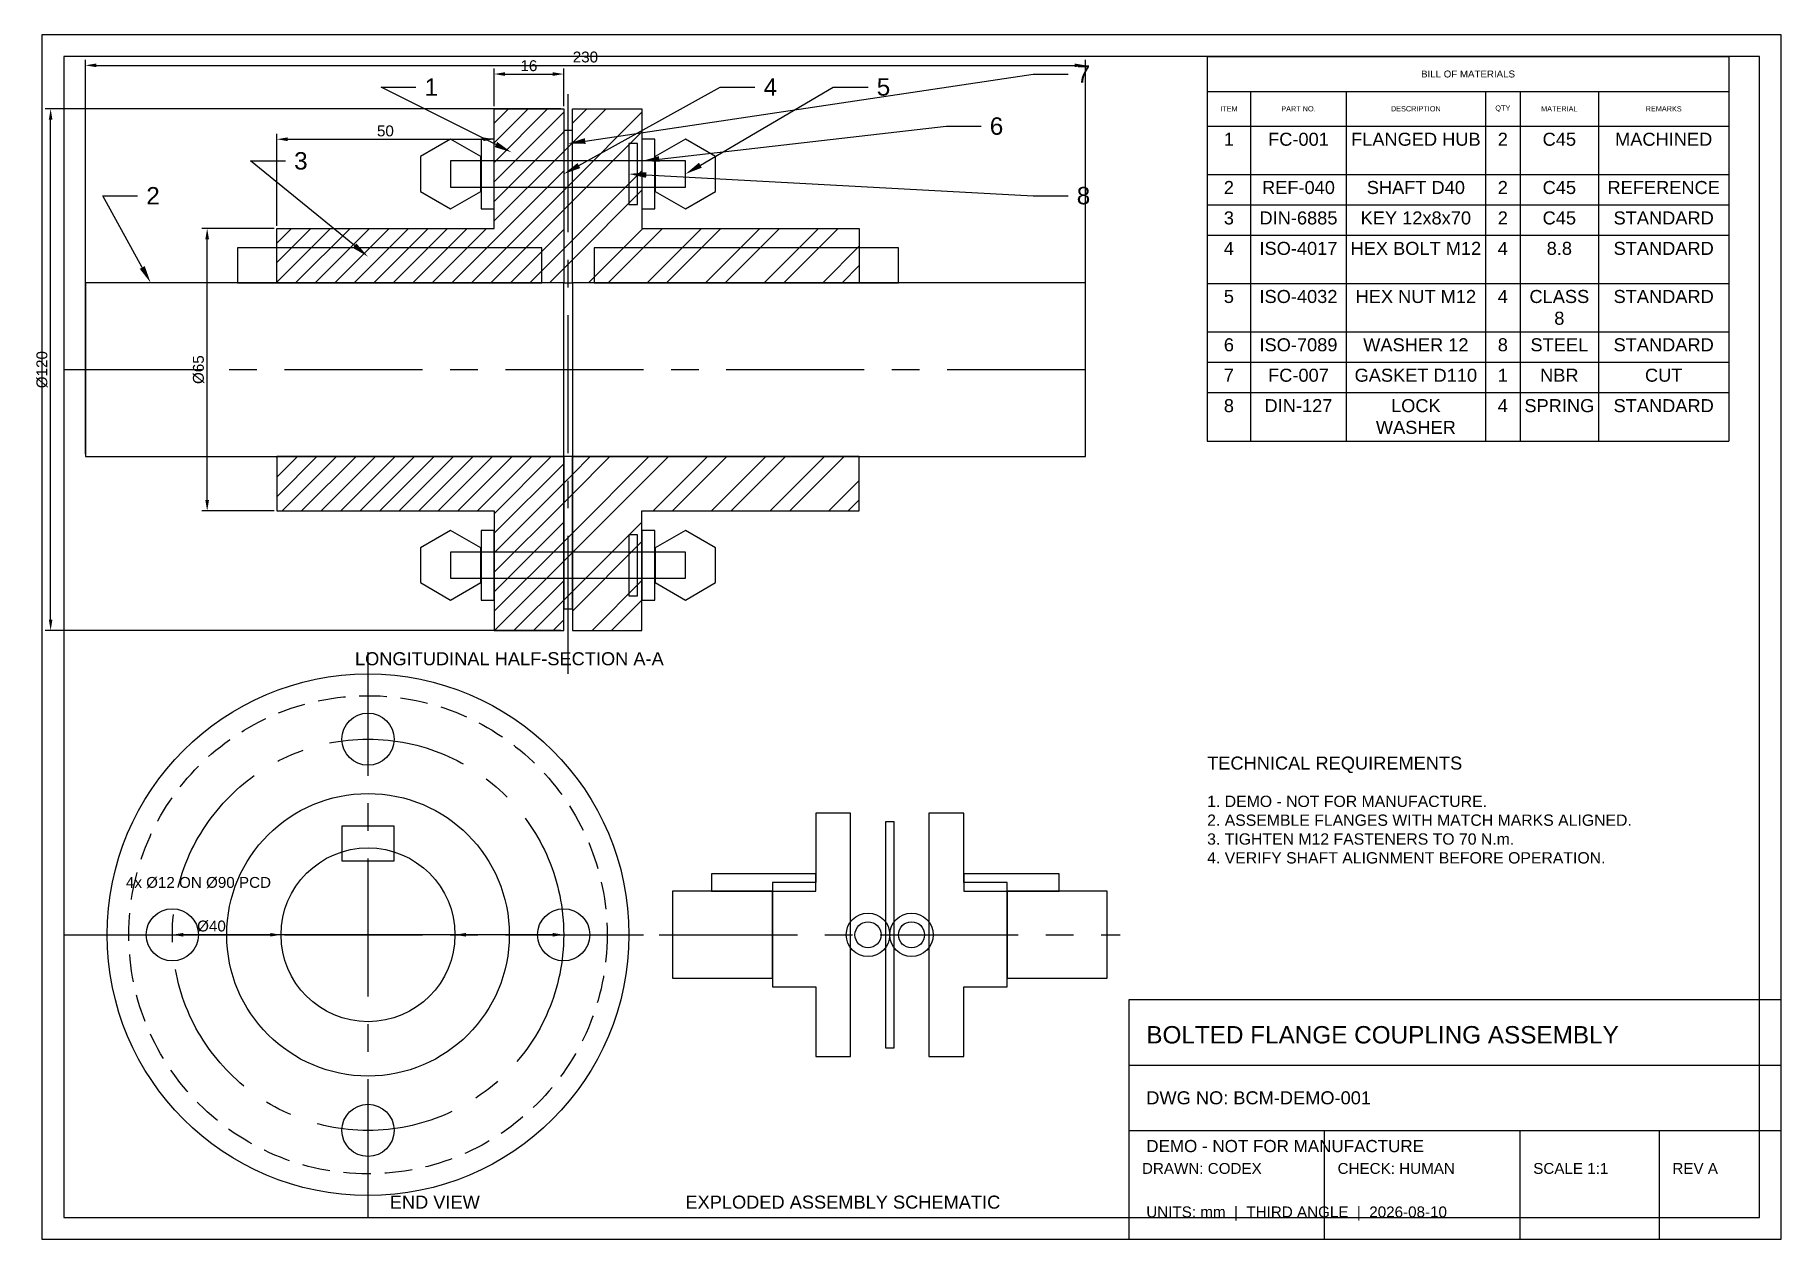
# Model space of a CAD drawing. Header units: millimetres. Extents: x 8 to 410, y 10 to 287.
import ezdxf
from ezdxf import colors
from ezdxf.entities.mleader import LeaderData, LeaderLine
from ezdxf.math import Vec2, Vec3

# ---------------------------------------------------------------- set-up
doc = ezdxf.new("R2010")
doc.units = ezdxf.units.MM
doc.linetypes.add('CENTER', pattern=[50.8, 31.75, -6.35, 6.35, -6.35])
doc.linetypes.add('HIDDEN', pattern=[9.525, 6.35, -3.175])
for name, color, linetype in [('DEMO-BOM', 3, 'Continuous'), ('DEMO-BORDER', 7, 'Continuous'), ('DEMO-CALLOUT', 1, 'Continuous'), ('DEMO-CENTER', 4, 'CENTER'), ('DEMO-DIM', 2, 'Continuous'), ('DEMO-HATCH-A', 8, 'Continuous'), ('DEMO-HATCH-B', 9, 'Continuous'), ('DEMO-HIDDEN', 8, 'HIDDEN'), ('DEMO-OBJECT', 7, 'Continuous'), ('DEMO-TEXT', 7, 'Continuous')]:
    doc.layers.add(name, color=color, linetype=linetype)
doc.styles.get("Standard").update_dxf_attribs({"font": 'arial.ttf'})
doc.dimstyles.new('ISO-25', dxfattribs={"dimtxt": 2.5, "dimasz": 2.5, "dimexe": 1.25, "dimexo": 0.625, "dimtad": 1, "dimtxsty": 'Standard', "dimcen": 2.5, "dimadec": 0, "dimazin": 0, "dimtfac": 1, "dimtmove": 0, "dimatfit": 3, "dimfxl": 1, "dimarcsym": 0})

# ---------------------------------------------------------------- blocks, each defined once
blk = doc.blocks.new('*D1')
at = {"layer": 'Defpoints', "color": 0, "transparency": 16777216}
for p in [(250, 280), (20, 190), (250, 190)]:
    blk.add_point(p, dxfattribs=at)
at = {"layer": 'DEMO-DIM', "color": 0, "lineweight": -2, "transparency": 16777216}
for p, q in [((20, 190.62), (20, 281.25)), ((250, 190.62), (250, 281.25)), ((22.5, 280), (247.5, 280))]:
    blk.add_line(p, q, dxfattribs=at)
at = {"layer": 'DEMO-DIM', "color": 0, "transparency": 16777216}
for points in [[(22.5, 280.42), (22.5, 279.58), (20, 280)], [(247.5, 280.42), (247.5, 279.58), (250, 280)]]:
    blk.add_solid(points, dxfattribs=at)
at = {"layer": 'DEMO-DIM', "color": 0, "transparency": 16777216, "insert": (135, 281.9), "char_height": 2.5, "attachment_point": 5}
blk.add_mtext('230', dxfattribs=at)
blk = doc.blocks.new('*D2')
at = {"layer": 'Defpoints', "color": 0, "transparency": 16777216}
for p in [(12, 270), (130, 270), (130, 150)]:
    blk.add_point(p, dxfattribs=at)
at = {"layer": 'DEMO-DIM', "color": 0, "lineweight": -2, "transparency": 16777216}
for p, q in [((129.38, 270), (10.75, 270)), ((12, 152.5), (12, 267.5)), ((129.38, 150), (10.75, 150))]:
    blk.add_line(p, q, dxfattribs=at)
at = {"layer": 'DEMO-DIM', "color": 0, "transparency": 16777216}
for points in [[(11.58, 267.5), (12.42, 267.5), (12, 270)], [(11.58, 152.5), (12.42, 152.5), (12, 150)]]:
    blk.add_solid(points, dxfattribs=at)
at = {"layer": 'DEMO-DIM', "color": 0, "transparency": 16777216, "insert": (10.03, 210), "char_height": 2.5, "attachment_point": 5, "rotation": 90}
blk.add_mtext('%%c120', dxfattribs=at)
blk = doc.blocks.new('*D3')
at = {"layer": 'Defpoints', "color": 0, "transparency": 16777216}
for p in [(48, 242.5), (64, 242.5), (64, 177.5)]:
    blk.add_point(p, dxfattribs=at)
at = {"layer": 'DEMO-DIM', "color": 0, "lineweight": -2, "transparency": 16777216}
for p, q in [((63.38, 242.5), (46.75, 242.5)), ((48, 180), (48, 240)), ((63.38, 177.5), (46.75, 177.5))]:
    blk.add_line(p, q, dxfattribs=at)
at = {"layer": 'DEMO-DIM', "color": 0, "transparency": 16777216}
for points in [[(47.58, 240), (48.42, 240), (48, 242.5)], [(47.58, 180), (48.42, 180), (48, 177.5)]]:
    blk.add_solid(points, dxfattribs=at)
at = {"layer": 'DEMO-DIM', "color": 0, "transparency": 16777216, "insert": (46.03, 210), "char_height": 2.5, "attachment_point": 5, "rotation": 90}
blk.add_mtext('%%c65', dxfattribs=at)
blk = doc.blocks.new('*D4')
at = {"layer": 'Defpoints', "color": 0, "transparency": 16777216}
for p in [(114, 263), (64, 242.5), (114, 242.5)]:
    blk.add_point(p, dxfattribs=at)
at = {"layer": 'DEMO-DIM', "color": 0, "lineweight": -2, "transparency": 16777216}
for p, q in [((64, 243.12), (64, 264.25)), ((66.5, 263), (111.5, 263)), ((114, 243.12), (114, 264.25))]:
    blk.add_line(p, q, dxfattribs=at)
at = {"layer": 'DEMO-DIM', "color": 0, "transparency": 16777216}
for points in [[(66.5, 263.42), (66.5, 262.58), (64, 263)], [(111.5, 263.42), (111.5, 262.58), (114, 263)]]:
    blk.add_solid(points, dxfattribs=at)
at = {"layer": 'DEMO-DIM', "color": 0, "transparency": 16777216, "insert": (89, 264.9), "char_height": 2.5, "attachment_point": 5}
blk.add_mtext('50', dxfattribs=at)
blk = doc.blocks.new('*D5')
at = {"layer": 'Defpoints', "color": 0, "transparency": 16777216}
for p in [(130, 278), (114, 270), (130, 270)]:
    blk.add_point(p, dxfattribs=at)
at = {"layer": 'DEMO-DIM', "color": 0, "lineweight": -2, "transparency": 16777216}
for p, q in [((114, 270.62), (114, 279.25)), ((116.5, 278), (127.5, 278)), ((130, 270.62), (130, 279.25))]:
    blk.add_line(p, q, dxfattribs=at)
at = {"layer": 'DEMO-DIM', "color": 0, "transparency": 16777216}
for points in [[(116.5, 278.42), (116.5, 277.58), (114, 278)], [(127.5, 278.42), (127.5, 277.58), (130, 278)]]:
    blk.add_solid(points, dxfattribs=at)
at = {"layer": 'DEMO-DIM', "color": 0, "transparency": 16777216, "insert": (122, 279.9), "char_height": 2.5, "attachment_point": 5}
blk.add_mtext('16', dxfattribs=at)
blk = doc.blocks.new('*D6')
at = {"layer": 'Defpoints', "color": 0, "transparency": 16777216}
for p in [(65, 80), (105, 80)]:
    blk.add_point(p, dxfattribs=at)
at = {"layer": 'DEMO-DIM', "color": 0, "lineweight": -2, "transparency": 16777216}
for p, q in [((45.23, 80), (62.5, 80)), ((105, 80), (65, 80)), ((107.5, 80), (110, 80))]:
    blk.add_line(p, q, dxfattribs=at)
at = {"layer": 'DEMO-DIM', "color": 0, "transparency": 16777216}
for points in [[(62.5, 80.42), (62.5, 79.58), (65, 80)], [(107.5, 80.42), (107.5, 79.58), (105, 80)]]:
    blk.add_solid(points, dxfattribs=at)
at = {"layer": 'DEMO-DIM', "color": 0, "transparency": 16777216, "insert": (49, 81.97), "char_height": 2.5, "attachment_point": 5}
blk.add_mtext('%%c40', dxfattribs=at)
blk = doc.blocks.new('*D7')
at = {"layer": 'Defpoints', "color": 0, "transparency": 16777216}
for p in [(40, 80), (130, 80)]:
    blk.add_point(p, dxfattribs=at)
at = {"layer": 'DEMO-DIM', "color": 0, "lineweight": -2, "transparency": 16777216}
blk.add_line((127.5, 80), (42.5, 80), dxfattribs=at)
at = {"layer": 'DEMO-DIM', "color": 0, "transparency": 16777216}
for points in [[(42.5, 80.42), (42.5, 79.58), (40, 80)], [(127.5, 80.42), (127.5, 79.58), (130, 80)]]:
    blk.add_solid(points, dxfattribs=at)
at = {"layer": 'DEMO-DIM', "color": 0, "transparency": 16777216, "insert": (46, 92), "char_height": 2.5, "attachment_point": 5}
blk.add_mtext('4x %%c12 ON %%c90 PCD', dxfattribs=at)
blk = doc.blocks.new('*T8')
at = {"layer": 'DEMO-BOM', "color": 0, "linetype": 'ByBlock', "lineweight": -2, "transparency": 16777216}
for p, q in [((0, 0), (120, 0)), ((0, 0), (0, -88.44)), ((120, 0), (120, -88.44)), ((0, -8), (120, -8)), ((10, -8), (10, -88.44)), ((32, -8), (32, -88.44)), ((64, -8), (64, -88.44)), ((72, -8), (72, -88.44)), ((90, -8), (90, -88.44)), ((0, -16), (120, -16)), ((0, -27.1), (120, -27.1)), ((0, -34.1), (120, -34.1)), ((0, -41.1), (120, -41.1)), ((0, -52.17), (120, -52.17)), ((0, -63.28), (120, -63.28)), ((0, -70.28), (120, -70.28)), ((0, -77.28), (120, -77.28)), ((0, -88.44), (120, -88.44))]:
    blk.add_line(p, q, dxfattribs=at)
at = {"layer": 'DEMO-BOM', "color": 0, "transparency": 16777216}
for s, insert, char_height, width, attachment_point in [('BILL OF MATERIALS', (60, -4), 1.6, 117, 5), ('ITEM', (5, -12), 1.2, 7, 5), ('PART NO.', (21, -12), 1.2, 19, 5), ('DESCRIPTION', (48, -12), 1.2, 29, 5), ('QTY', (68, -12), 1.2, 5, 5), ('MATERIAL', (81, -12), 1.2, 15, 5), ('REMARKS', (105, -12), 1.2, 27, 5), ('1', (5, -17.5), 3, 7, 2), ('FC-001', (21, -17.5), 3, 19, 2), ('FLANGED HUB', (48, -17.5), 3, 29, 2), ('2', (68, -17.5), 3, 5, 2), ('C45', (81, -17.5), 3, 15, 2), ('MACHINED', (105, -17.5), 3, 27, 2), ('2', (5, -28.6), 3, 7, 2), ('REF-040', (21, -28.6), 3, 19, 2), ('SHAFT D40', (48, -28.6), 3, 29, 2), ('2', (68, -28.6), 3, 5, 2), ('C45', (81, -28.6), 3, 15, 2), ('REFERENCE', (105, -28.6), 3, 27, 2), ('3', (5, -35.6), 3, 7, 2), ('DIN-6885', (21, -35.6), 3, 19, 2), ('KEY 12x8x70', (48, -35.6), 3, 29, 2), ('2', (68, -35.6), 3, 5, 2), ('C45', (81, -35.6), 3, 15, 2), ('STANDARD', (105, -35.6), 3, 27, 2), ('4', (5, -42.6), 3, 7, 2), ('ISO-4017', (21, -42.6), 3, 19, 2), ('HEX BOLT M12', (48, -42.6), 3, 29, 2), ('4', (68, -42.6), 3, 5, 2), ('8.8', (81, -42.6), 3, 15, 2), ('STANDARD', (105, -42.6), 3, 27, 2), ('5', (5, -53.67), 3, 7, 2), ('ISO-4032', (21, -53.67), 3, 19, 2), ('HEX NUT M12', (48, -53.67), 3, 29, 2), ('4', (68, -53.67), 3, 5, 2), ('CLASS 8', (81, -53.67), 3, 15, 2), ('STANDARD', (105, -53.67), 3, 27, 2), ('6', (5, -64.78), 3, 7, 2), ('ISO-7089', (21, -64.78), 3, 19, 2), ('WASHER 12', (48, -64.78), 3, 29, 2), ('8', (68, -64.78), 3, 5, 2), ('STEEL', (81, -64.78), 3, 15, 2), ('STANDARD', (105, -64.78), 3, 27, 2), ('7', (5, -71.78), 3, 7, 2), ('FC-007', (21, -71.78), 3, 19, 2), ('GASKET D110', (48, -71.78), 3, 29, 2), ('1', (68, -71.78), 3, 5, 2), ('NBR', (81, -71.78), 3, 15, 2), ('CUT', (105, -71.78), 3, 27, 2), ('8', (5, -78.78), 3, 7, 2), ('DIN-127', (21, -78.78), 3, 19, 2), ('LOCK WASHER', (48, -78.78), 3, 29, 2), ('4', (68, -78.78), 3, 5, 2), ('SPRING', (81, -78.78), 3, 15, 2), ('STANDARD', (105, -78.78), 3, 27, 2)]:
    blk.add_mtext(s, dxfattribs=dict(at, insert=insert, char_height=char_height, width=width, attachment_point=attachment_point))

msp = doc.modelspace()

# ---------------------------------------------------------------- hatches: boundary and pattern name
at = {"layer": 'DEMO-HATCH-A'}
h = msp.add_hatch(dxfattribs=at)
h.set_pattern_fill('ANSI31', color=256, style=0)
h.paths.add_polyline_path([(64, 230), (64, 242.5), (114, 242.5), (114, 270), (130, 270), (130, 230)])
h = msp.add_hatch(dxfattribs=at)
h.set_pattern_fill('ANSI31', color=256, style=0)
h.paths.add_polyline_path([(64, 190), (64, 177.5), (114, 177.5), (114, 150), (130, 150), (130, 190)])
at = {"layer": 'DEMO-HATCH-B'}
h = msp.add_hatch(dxfattribs=at)
h.set_pattern_fill('ANSI32', color=256, style=0)
h.paths.add_polyline_path([(132, 230), (132, 270), (148, 270), (148, 242.5), (198, 242.5), (198, 230)])
h = msp.add_hatch(dxfattribs=at)
h.set_pattern_fill('ANSI32', color=256, style=0)
h.paths.add_polyline_path([(130, 230), (132, 230), (132, 265), (130, 265)])
h = msp.add_hatch(dxfattribs=at)
h.set_pattern_fill('ANSI32', color=256, style=0)
h.paths.add_polyline_path([(130, 155), (132, 155), (132, 190), (130, 190)])
h = msp.add_hatch(dxfattribs=at)
h.set_pattern_fill('ANSI32', color=256, style=0)
h.paths.add_polyline_path([(132, 190), (132, 150), (148, 150), (148, 177.5), (198, 177.5), (198, 190)])

# ---------------------------------------------------------------- linework, layer by layer
at = {"layer": 'DEMO-BORDER'}
for p, q in [((260, 50), (410, 50)), ((260, 35), (410, 35)), ((305, 10), (305, 35)), ((350, 10), (350, 35)), ((382, 10), (382, 35))]:
    msp.add_line(p, q, dxfattribs=at)
for points in [[(10, 10), (410, 10), (410, 287), (10, 287)], [(15, 15), (405, 15), (405, 282), (15, 282)], [(260, 10), (410, 10), (410, 65), (260, 65)]]:
    msp.add_lwpolyline(points, close=True, dxfattribs=at)
at = {"layer": 'DEMO-CENTER'}
for p, q in [((131, 140), (131, 278)), ((15, 210), (255, 210)), ((85, 15), (85, 145)), ((15, 80), (150, 80)), ((152, 80), (258, 80))]:
    msp.add_line(p, q, dxfattribs=at)
msp.add_circle((85, 80), 45, dxfattribs=at)
at = {"layer": 'DEMO-HIDDEN'}
msp.add_circle((85, 80), 55, dxfattribs=at)
at = {"layer": 'DEMO-OBJECT'}
for points in [[(64, 230), (64, 242.5), (114, 242.5), (114, 270), (130, 270), (130, 230)], [(132, 230), (132, 270), (148, 270), (148, 242.5), (198, 242.5), (198, 230)], [(110.928, 259), (104, 263), (97.072, 259), (97.072, 251), (104, 247), (110.928, 251)], [(111, 247), (114, 247), (114, 263), (111, 263)], [(130, 230), (132, 230), (132, 265), (130, 265)], [(145, 248), (147, 248), (147, 262), (145, 262)], [(148, 247), (151, 247), (151, 263), (148, 263)], [(164.928, 259), (158, 263), (151.072, 259), (151.072, 251), (158, 247), (164.928, 251)], [(104, 252), (158, 252), (158, 258), (104, 258)], [(55, 230), (125, 230), (125, 238), (55, 238)], [(137, 230), (207, 230), (207, 238), (137, 238)], [(20, 190), (130, 190), (130, 230), (20, 230)], [(132, 190), (250, 190), (250, 230), (132, 230)], [(64, 190), (64, 177.5), (114, 177.5), (114, 150), (130, 150), (130, 190)], [(130, 155), (132, 155), (132, 190), (130, 190)], [(132, 190), (132, 150), (148, 150), (148, 177.5), (198, 177.5), (198, 190)], [(110.928, 169), (104, 173), (97.072, 169), (97.072, 161), (104, 157), (110.928, 161)], [(111, 157), (114, 157), (114, 173), (111, 173)], [(148, 157), (151, 157), (151, 173), (148, 173)], [(164.928, 169), (158, 173), (151.072, 169), (151.072, 161), (158, 157), (164.928, 161)], [(145, 158), (147, 158), (147, 172), (145, 172)], [(104, 162), (158, 162), (158, 168), (104, 168)], [(79, 97), (91, 97), (91, 105), (79, 105)], [(178, 68), (188, 68), (188, 52), (196, 52), (196, 108), (188, 108), (188, 92), (178, 92)], [(204, 54), (206, 54), (206, 106), (204, 106)], [(214, 52), (222, 52), (222, 68), (232, 68), (232, 92), (222, 92), (222, 108), (214, 108)], [(164, 90), (188, 90), (188, 94), (164, 94)], [(222, 90), (244, 90), (244, 94), (222, 94)], [(155, 70), (178, 70), (178, 90), (155, 90)], [(232, 70), (255, 70), (255, 90), (232, 90)]]:
    msp.add_lwpolyline(points, close=True, dxfattribs=at)
for centre, radius in [((85, 80), 60), ((85, 125), 6), ((85, 80), 32.5), ((85, 80), 20), ((40, 80), 6), ((130, 80), 6), ((200, 80), 5), ((210, 80), 5), ((200, 80), 3), ((210, 80), 3), ((85, 35), 6)]:
    msp.add_circle(centre, radius, dxfattribs=at)

# ---------------------------------------------------------------- block references
msp.add_blockref('*T8', (278, 282))

# ---------------------------------------------------------------- texts
at = {"layer": 'DEMO-CALLOUT'}
msp.add_text('DEMO - NOT FOR MANUFACTURE', height=2.8, dxfattribs=at).set_placement((264, 30))
at = {"layer": 'DEMO-TEXT'}
for s, height, p in [('LONGITUDINAL HALF-SECTION A-A', 3, (82, 142)), ('TECHNICAL REQUIREMENTS', 3, (278, 118)), ('BOLTED FLANGE COUPLING ASSEMBLY', 4, (264, 55)), ('DWG NO: BCM-DEMO-001', 3, (264, 41)), ('DRAWN: CODEX', 2.5, (263, 25)), ('CHECK: HUMAN', 2.5, (308, 25)), ('SCALE 1:1', 2.5, (353, 25)), ('REV A', 2.5, (385, 25)), ('END VIEW', 3, (90, 17)), ('EXPLODED ASSEMBLY SCHEMATIC', 3, (158, 17)), ('UNITS: mm  |  THIRD ANGLE  |  2026-08-10', 2.5, (264, 15))]:
    msp.add_text(s, height=height, dxfattribs=at).set_placement(p)
at = {"layer": 'DEMO-TEXT', "insert": (278, 112), "char_height": 2.6, "width": 120, "attachment_point": 1}
msp.add_mtext('1. DEMO - NOT FOR MANUFACTURE.\\P2. ASSEMBLE FLANGES WITH MATCH MARKS ALIGNED.\\P3. TIGHTEN M12 FASTENERS TO 70 N.m.\\P4. VERIFY SHAFT ALIGNMENT BEFORE OPERATION.', dxfattribs=at)

# ---------------------------------------------------------------- dimensions: what is measured, and where the dimension line sits
at = {"layer": 'DEMO-DIM'}
for p1, p2, distance, picture, middle in [((20, 190), (250, 190), 90, '*D1', (135, 281.902)), ((114, 270), (130, 270), 8, '*D5', (122, 279.901)), ((64, 242.5), (114, 242.5), 20.5, '*D4', (89, 264.901))]:
    dim = msp.add_aligned_dim(p1=p1, p2=p2, distance=distance, dimstyle='ISO-25', dxfattribs=at)
    dim.commit()
    dim.dimension.update_dxf_attribs({"geometry": picture, "text_midpoint": middle})
for p1, p2, distance, text, picture, middle in [((130, 150), (130, 270), 118, '%%c120', '*D2', (10.029, 210)), ((64, 177.5), (64, 242.5), 16, '%%c65', '*D3', (46.029, 210))]:
    dim = msp.add_aligned_dim(p1=p1, p2=p2, distance=distance, text=text, dimstyle='ISO-25', dxfattribs=at)
    dim.commit()
    dim.dimension.update_dxf_attribs({"geometry": picture, "text_midpoint": middle})
dim = msp.add_diameter_dim_2p(p1=(130, 80), p2=(40, 80), text='4x %%c12 ON %%c90 PCD', dimstyle='ISO-25', override={"dimtmove": 2}, dxfattribs=at)
dim.commit()
dim.dimension.update_dxf_attribs({"geometry": '*D7', "text_midpoint": (46, 92), "dimtype": 163})
dim = msp.add_diameter_dim_2p(p1=(105, 80), p2=(65, 80), dimstyle='ISO-25', dxfattribs=at)
dim.commit()
dim.dimension.update_dxf_attribs({"geometry": '*D6', "text_midpoint": (49, 80), "dimtype": 163})

# ---------------------------------------------------------------- leaders
at = {"layer": 'DEMO-CALLOUT'}
ml = msp.add_multileader_mtext('Standard', dxfattribs=at)
ml.set_content('7', color=256)
ml.set_leader_properties()
ml.build(insert=Vec2(0, 0))
ctx = ml.context
ctx.base_point = Vec3(246, 278)
notes = []
notes.append((ctx, [(0, (1, 1, 0), (238, 278), (1, 0), 8, [(0, [(131, 262)], 0, [])])]))
ctx.mtext.insert, ctx.mtext.flow_direction = Vec3(248, 280), 5
ml = msp.add_multileader_mtext('Standard', dxfattribs=at)
ml.set_content('1', color=256)
ml.set_leader_properties()
ml.build(insert=Vec2(0, 0))
ctx = ml.context
ctx.base_point = Vec3(96, 275)
notes.append((ctx, [(0, (1, 1, 0), (88, 275), (1, 0), 8, [(0, [(118, 260)], 0, [])])]))
ctx.mtext.insert, ctx.mtext.flow_direction = Vec3(98, 277), 5
ml = msp.add_multileader_mtext('Standard', dxfattribs=at)
ml.set_content('4', color=256)
ml.set_leader_properties()
ml.build(insert=Vec2(0, 0))
ctx = ml.context
ctx.base_point = Vec3(174, 275)
notes.append((ctx, [(0, (1, 1, 0), (166, 275), (1, 0), 8, [(0, [(130, 255)], 0, [])])]))
ctx.mtext.insert, ctx.mtext.flow_direction = Vec3(176, 277), 5
ml = msp.add_multileader_mtext('Standard', dxfattribs=at)
ml.set_content('5', color=256)
ml.set_leader_properties()
ml.build(insert=Vec2(0, 0))
ctx = ml.context
ctx.base_point = Vec3(200, 275)
notes.append((ctx, [(0, (1, 1, 0), (192, 275), (1, 0), 8, [(0, [(158, 255)], 0, [])])]))
ctx.mtext.insert, ctx.mtext.flow_direction = Vec3(202, 277.034), 5
ml = msp.add_multileader_mtext('Standard', dxfattribs=at)
ml.set_content('6', color=256)
ml.set_leader_properties()
ml.build(insert=Vec2(0, 0))
ctx = ml.context
ctx.base_point = Vec3(226, 266)
notes.append((ctx, [(0, (1, 1, 0), (218, 266), (1, 0), 8, [(0, [(148, 258)], 0, [])])]))
ctx.mtext.insert, ctx.mtext.flow_direction = Vec3(228, 268.034), 5
ml = msp.add_multileader_mtext('Standard', dxfattribs=at)
ml.set_content('3', color=256)
ml.set_leader_properties()
ml.build(insert=Vec2(0, 0))
ctx = ml.context
ctx.base_point = Vec3(66, 258)
notes.append((ctx, [(0, (1, 1, 0), (58, 258), (1, 0), 8, [(0, [(85, 236)], 0, [])])]))
ctx.mtext.insert, ctx.mtext.flow_direction = Vec3(68, 260.035), 5
ml = msp.add_multileader_mtext('Standard', dxfattribs=at)
ml.set_content('8', color=256)
ml.set_leader_properties()
ml.build(insert=Vec2(0, 0))
ctx = ml.context
ctx.base_point = Vec3(246, 250)
notes.append((ctx, [(0, (1, 1, 0), (238, 250), (1, 0), 8, [(0, [(145, 255)], 0, [])])]))
ctx.mtext.insert, ctx.mtext.flow_direction = Vec3(248, 252.034), 5
ml = msp.add_multileader_mtext('Standard', dxfattribs=at)
ml.set_content('2', color=256)
ml.set_leader_properties()
ml.build(insert=Vec2(0, 0))
ctx = ml.context
ctx.base_point = Vec3(32, 250)
notes.append((ctx, [(0, (1, 1, 0), (24, 250), (1, 0), 8, [(0, [(35, 230)], 0, [])])]))
ctx.mtext.insert, ctx.mtext.flow_direction = Vec3(34, 252), 5
for ctx, leaders in notes:
    for number, flags, end, landing, length, lines in leaders:
        leader = LeaderData()
        leader.index, (leader.has_last_leader_line, leader.has_dogleg_vector, leader.attachment_direction) = number, flags
        leader.last_leader_point, leader.dogleg_vector, leader.dogleg_length = Vec3(end), Vec3(landing), length
        for number, points, colour, breaks in lines:
            line = LeaderLine()
            line.index, line.vertices, line.color, line.breaks = number, Vec3.list(points), colors.encode_raw_color(colour), breaks
            leader.lines.append(line)
        ctx.leaders.append(leader)

doc.saveas('drawing.dxf')
